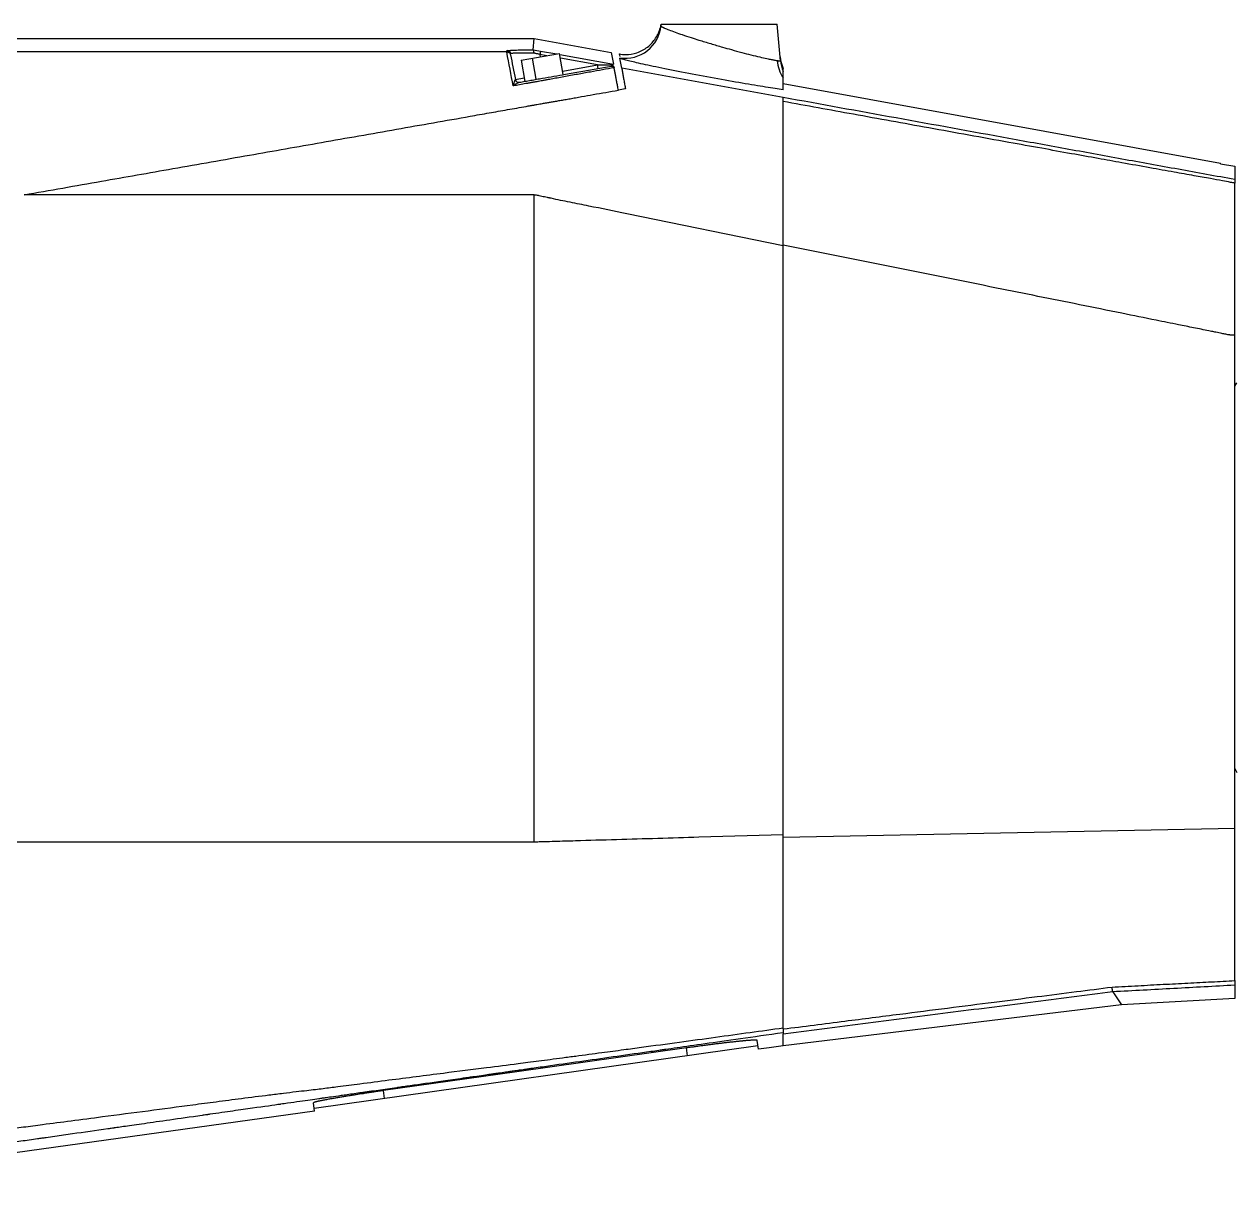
# Model space of a CAD drawing. Header units: millimetres. Extents: x -193 to 542, y 0 to 978.
# Drawn here: x 118.3 to 288.5, y 801.6 to 967.1 of the extents above; entities that cross this region are included whole.
import ezdxf

# ---------------------------------------------------------------- set-up
doc = ezdxf.new("R2010")
doc.units = ezdxf.units.MM

msp = doc.modelspace()

# ---------------------------------------------------------------- linework, layer by layer
at = {"color": 7, "linetype": 'Continuous', "lineweight": 25}
for p, q in [((207.81, 966.89), (207.83, 967.1)), ((207.83, 967.1), (224.17, 967.1)), ((224.62, 961.96), (224.17, 967.1)), ((12, 965.1), (190, 965.1)), ((189.86, 963.51), (190, 965.1)), ((190, 965.1), (200.81, 963.14)), ((186.13, 963.2), (186.18, 963.2)), ((186.18, 963.2), (186.15, 963.35)), ((188.15, 962.02), (193.57, 962.97)), ((188.15, 962.02), (188.67, 959.06)), ((190.29, 959.35), (189.77, 962.3)), ((190.8, 962.84), (190.86, 962.5)), ((191.79, 962.66), (190.8, 962.84)), ((190.89, 963.32), (193.19, 962.91)), ((194.09, 960.02), (193.57, 962.97)), ((193.59, 962.83), (201.13, 961.46)), ((198.9, 961.37), (193.69, 962.32)), ((200.81, 963.14), (201.13, 961.46)), ((201.96, 962.93), (202.02, 962.56)), ((201.96, 962.93), (201.98, 962.92)), ((201.97, 962.84), (201.98, 962.92)), ((202.31, 960.93), (202.06, 962.31)), ((194.01, 960.5), (198.9, 961.37)), ((198.99, 960.88), (198.9, 961.37)), ((200.85, 961.21), (201.17, 961.27)), ((225, 956.81), (202.31, 960.93)), ((187.35, 959.33), (188.59, 959.55)), ((225, 958.74), (286.5, 947.55)), ((286.5, 947.47), (286.5, 947.55)), ((286.5, 947.47), (288.5, 947.11)), ((288.5, 947.11), (288.5, 945.3)), ((170.11, 943.1), (118.29, 943.1)), ((170.63, 943.1), (170.11, 943.1)), ((189.7, 943.1), (170.63, 943.1)), ((190, 852.11), (190, 943.08)), ((225, 935.92), (203, 940.43)), ((225, 852.78), (225, 936.04)), ((288.5, 854.03), (288.5, 923.37)), ((288.5, 916.21), (288.79, 916.67)), ((288.5, 862.4), (288.79, 861.84)), ((213.16, 852.79), (225, 853.12)), ((225, 852.78), (288.5, 854.03)), ((86.73, 852.1), (186.62, 852.1)), ((186.62, 852.1), (190, 852.11)), ((271.35, 831), (272.57, 829.2)), ((288.5, 831.93), (288.5, 830.07)), ((272.57, 829.2), (225, 823.42)), ((288.5, 830.07), (272.57, 829.2)), ((221.52, 822.94), (221.35, 824.17)), ((225, 823.44), (225, 825.07)), ((221.46, 823.39), (159.07, 814.62)), ((211.55, 822), (211.4, 823.11)), ((168.97, 816.01), (168.82, 817.11)), ((159.12, 814.24), (158.96, 815.39))]:
    msp.add_line(p, q, dxfattribs=at)
at = {"color": 7, "linetype": 'Continuous', "lineweight": 25, "flags": 128}
for points in [[(211.4, 823.11), (187.55, 819.75), (168.82, 817.11)], [(225, 823.42), (223.05, 823.15), (221.52, 822.94)], [(159.12, 814.24), (104.16, 806.58), (68.51, 801.62)]]:
    msp.add_lwpolyline(points, dxfattribs=at)
at = {"color": 7, "linetype": 'Continuous', "lineweight": 25}
for centre, radius, start, end in [((202.83, 967.32), 5, 261.0695, 354.9808), ((186.23, 962.89), 0.497, 10.5563, 89.1283), ((186.16, 962.85), 0.5, 11.0136, 90.0288), ((212.33, 959.04), 21.86, 168.6981, 169.9862), ((229.29, 962.36), 5.14, 184.157, 213.2553), ((229.6, 962.4), 4.99, 185.0002, 202.925), ((187.82, 959.41), 0.491, 194.7427, 279.2408), ((187.84, 959.42), 0.5, 191, 280)]:
    msp.add_arc(centre, radius, start, end, dxfattribs=at)
for points in [[(207.82, 967.04), (207.81, 966.89), (207.79, 966.75), (207.76, 966.6)], [(207.71, 966.6), (207.73, 966.6), (207.75, 966.6), (207.76, 966.6)], [(186.15, 963.35), (186.15, 963.36), (186.18, 963.37), (186.24, 963.38)], [(189.86, 963.51), (189.86, 963.51), (189.86, 963.51), (189.86, 963.51)], [(189.86, 963.51), (190.2, 963.45), (190.54, 963.39), (190.89, 963.32)], [(186.13, 963.2), (183.67, 963.2), (181.2, 963.2), (178.73, 963.2)], [(187.05, 958.42), (186.75, 960), (186.45, 961.52), (186.13, 963.2)], [(186.67, 962.81), (186.89, 961.67), (187.12, 960.51), (187.35, 959.33)], [(201.98, 962.92), (202.27, 962.87), (202.57, 962.84), (202.87, 962.84)], [(224.58, 962.51), (224.62, 961.97), (224.76, 961.42), (225, 960.89)], [(225, 960.45), (225, 960.6), (225, 960.74), (225, 960.89)], [(187.34, 959.29), (187.35, 959.3), (187.35, 959.32), (187.35, 959.33)], [(202.82, 958), (202.49, 957.95), (202.17, 957.89), (201.84, 957.83)], [(288.5, 923.37), (288.5, 931.99), (288.5, 940.68), (288.5, 944.76)], [(190, 943.08), (189.9, 943.09), (189.8, 943.1), (189.7, 943.1)], [(190.23, 943.05), (190.15, 943.06), (190.08, 943.07), (190, 943.08)], [(225, 942.03), (225, 942.07), (225, 942.1), (225, 942.13)], [(288.5, 832.58), (288.5, 836.5), (288.5, 842.45), (288.5, 854.03)], [(225, 842.55), (225, 842.62), (225, 842.69), (225, 842.77)], [(225, 834.68), (225, 834.7), (225, 834.72), (225, 834.74)]]:
    msp.add_open_spline(points, degree=3, dxfattribs=at)
for points, knots in [([(207.81, 966.89), (207.81, 966.88), (207.81, 966.87), (207.82, 966.85), (207.85, 966.82), (207.88, 966.79), (207.93, 966.76), (207.99, 966.73), (208.06, 966.69), (208.13, 966.65), (208.23, 966.61), (208.45, 966.5), (208.92, 966.31), (209.77, 965.99), (210.83, 965.62), (211.97, 965.25), (213.31, 964.82), (214.79, 964.37), (216.34, 963.91), (217.82, 963.5), (219.16, 963.13), (220.51, 962.78), (221.71, 962.49), (222.53, 962.3), (223.03, 962.19), (223.31, 962.14), (223.57, 962.09), (223.8, 962.05), (224, 962.01), (224.12, 962), (224.17, 961.99)], [0, 0, 0, 0, 0.012222, 0.02451, 0.036866, 0.049291, 0.061788, 0.074359, 0.087004, 0.099726, 0.112526, 0.125405, 0.186018, 0.250431, 0.309361, 0.375424, 0.426147, 0.500361, 0.572062, 0.625253, 0.690845, 0.750114, 0.814193, 0.874964, 0.896214, 0.917295, 0.93821, 0.958964, 0.979559, 1, 1, 1, 1]), ([(202.87, 962.84), (203.38, 962.84), (203.92, 962.92), (204.97, 963.27), (205.48, 963.54), (206.39, 964.24), (206.77, 964.67), (207.37, 965.6), (207.59, 966.11), (207.71, 966.6)], [0, 0, 0, 0, 0.25, 0.25, 0.5, 0.5, 0.75, 0.75, 1, 1, 1, 1]), ([(186.24, 963.38), (186.32, 963.4), (186.47, 963.41), (186.89, 963.44), (187.17, 963.45), (187.82, 963.48), (188.2, 963.49), (189.01, 963.5), (189.44, 963.51), (189.86, 963.51)], [0, 0, 0, 0, 0.25, 0.25, 0.5, 0.5, 0.75, 0.75, 1, 1, 1, 1]), ([(189.86, 963.51), (189.86, 963.51), (189.87, 963.5), (189.88, 963.48), (189.89, 963.45), (189.9, 963.41), (189.91, 963.35), (189.92, 963.23), (189.92, 963.12), (189.91, 963.04)], [0, 0, 0, 0, 0.0958538, 0.1948791, 0.2961924, 0.3987746, 0.5015306, 0.6720897, 1, 1, 1, 1]), ([(170.97, 963.2), (161.73, 963.19), (152.48, 963.2), (133.98, 963.2), (124.73, 963.2), (115.48, 963.2)], [0, 0, 0, 0, 0.5, 0.5, 1, 1, 1, 1]), ([(178.73, 963.2), (177.61, 963.2), (175.03, 963.2), (172.44, 963.2), (170.97, 963.2)], [0, 0, 0, 0, 0.431668, 1, 1, 1, 1]), ([(186.18, 963.2), (186.21, 963.2), (186.25, 963.2), (186.32, 963.18), (186.39, 963.16), (186.45, 963.13), (186.53, 963.07), (186.62, 962.97), (186.65, 962.87), (186.67, 962.81)], [0, 0, 0, 0, 0.088995, 0.183213, 0.283128, 0.389138, 0.501574, 0.70862, 1, 1, 1, 1]), ([(186.72, 962.98), (186.71, 962.98), (186.68, 962.97), (186.66, 962.96), (186.65, 962.96), (186.65, 962.95), (186.65, 962.95)], [0, 0, 0, 0, 0.249314, 0.49907, 0.749291, 1, 1, 1, 1]), ([(189.91, 963.04), (189.85, 963.04), (189.71, 963.04), (189.52, 963.04), (189.33, 963.04), (189.15, 963.04), (188.98, 963.04), (188.81, 963.04), (188.65, 963.04), (188.49, 963.04), (188.35, 963.04), (188.21, 963.04), (188.08, 963.04), (187.95, 963.04), (187.77, 963.04), (187.55, 963.03), (187.31, 963.02), (187.11, 963.01), (186.94, 963), (186.81, 962.99), (186.75, 962.98), (186.72, 962.98)], [0, 0, 0, 0, 0.042885, 0.085039, 0.126463, 0.167157, 0.207122, 0.246359, 0.284867, 0.322649, 0.359704, 0.396034, 0.43164, 0.466522, 0.500682, 0.586214, 0.670787, 0.754427, 0.837158, 0.919007, 1, 1, 1, 1]), ([(190.8, 962.84), (190.73, 962.86), (190.6, 962.89), (190.41, 962.93), (190.23, 962.97), (190.07, 963), (189.96, 963.03), (189.91, 963.04)], [0, 0, 0, 0, 0.229116, 0.443685, 0.643695, 0.829136, 1, 1, 1, 1]), ([(225, 957.88), (224.31, 957.98), (223.48, 958.11), (221.55, 958.41), (220.44, 958.6), (218.01, 959.01), (216.68, 959.25), (213.95, 959.74), (212.55, 960), (209.89, 960.52), (208.63, 960.77), (206.41, 961.23), (205.46, 961.44), (203.91, 961.79), (203.32, 961.94), (202.47, 962.17), (202.2, 962.25), (202.06, 962.31)], [0, 0, 0, 0, 0.125, 0.125, 0.25, 0.25, 0.375, 0.375, 0.5, 0.5, 0.625, 0.625, 0.75, 0.75, 0.875, 0.875, 1, 1, 1, 1]), ([(224.17, 961.99), (224.2, 961.99), (224.25, 961.98), (224.31, 961.97), (224.38, 961.96), (224.45, 961.95), (224.52, 961.94), (224.58, 961.93), (224.62, 961.94), (224.62, 961.95), (224.62, 961.96)], [0, 0, 0, 0, 0.083658, 0.167335, 0.251031, 0.376213, 0.500827, 0.674703, 0.841062, 1, 1, 1, 1]), ([(201.23, 960.97), (200.69, 960.88), (199.59, 960.68), (197.87, 960.37), (196.05, 960.04), (194.49, 959.76), (193.25, 959.53), (192.52, 959.4), (191.95, 959.3), (191.48, 959.21), (191.04, 959.13), (190.67, 959.06), (190.39, 959.02), (190.2, 958.98), (190.03, 958.95), (189.89, 958.93), (189.63, 958.88), (189.28, 958.82), (188.68, 958.71), (187.94, 958.58), (187.34, 958.47), (187.05, 958.42)], [0, 0, 0, 0, 0.113761, 0.235108, 0.363909, 0.500056, 0.566865, 0.625076, 0.655593, 0.687576, 0.723471, 0.75007, 0.765727, 0.781319, 0.790631, 0.801025, 0.812548, 0.843786, 0.875033, 0.937516, 1, 1, 1, 1]), ([(187.89, 958.93), (188.17, 958.97), (188.44, 959.02), (188.98, 959.12), (189.26, 959.17), (189.66, 959.24), (189.8, 959.26), (190.07, 959.31), (190.2, 959.33), (190.61, 959.41), (190.88, 959.45), (192.23, 959.69), (193.31, 959.88), (196.55, 960.45), (198.7, 960.83), (200.85, 961.21)], [0, 0, 0, 0, 0.0625, 0.0625, 0.125, 0.125, 0.15625, 0.15625, 0.1875, 0.1875, 0.25, 0.25, 0.5, 0.5, 1, 1, 1, 1]), ([(198.9, 961.37), (199.04, 961.37), (199.29, 961.37), (199.64, 961.37), (199.93, 961.37), (200.23, 961.37), (200.55, 961.37), (200.87, 961.37), (201.06, 961.37), (201.15, 961.37)], [0, 0, 0, 0, 0.179446, 0.333431, 0.461959, 0.565034, 0.738753, 0.883678, 1, 1, 1, 1]), ([(200.85, 961.21), (200.85, 961.21), (200.85, 961.21), (200.86, 961.21), (200.89, 961.2), (200.92, 961.19), (200.98, 961.18), (201.07, 961.16), (201.15, 961.15), (201.2, 961.14)], [0, 0, 0, 0, 0.091222, 0.18115, 0.276025, 0.381214, 0.500698, 0.726273, 1, 1, 1, 1]), ([(201.2, 961.14), (201.2, 961.12), (201.2, 961.09), (201.22, 961.03), (201.22, 960.99), (201.23, 960.97)], [0, 0, 0, 0, 0.334982, 0.666153, 1, 1, 1, 1]), ([(201.84, 957.83), (201.8, 958.03), (201.72, 958.42), (201.61, 958.98), (201.51, 959.52), (201.41, 960.03), (201.32, 960.51), (201.26, 960.82), (201.23, 960.97)], [0, 0, 0, 0, 0.185936, 0.363926, 0.534261, 0.697074, 0.85236, 1, 1, 1, 1]), ([(202.31, 960.93), (202.34, 960.76), (202.4, 960.39), (202.5, 959.84), (202.6, 959.25), (202.71, 958.64), (202.79, 958.22), (202.82, 958)], [0, 0, 0, 0, 0.184362, 0.376487, 0.576338, 0.784058, 1, 1, 1, 1]), ([(225, 959.55), (225, 959.6), (225, 959.71), (225, 959.87), (225, 960.01), (225, 960.15), (225, 960.27), (225, 960.37), (225, 960.43), (225, 960.44), (225, 960.45)], [0, 0, 0, 0, 0.126386, 0.250179, 0.376453, 0.499315, 0.639075, 0.76813, 0.887959, 1, 1, 1, 1]), ([(187.05, 958.42), (187.06, 958.46), (187.08, 958.55), (187.14, 958.72), (187.19, 958.89), (187.25, 959.04), (187.28, 959.14), (187.31, 959.21), (187.33, 959.26), (187.34, 959.28), (187.34, 959.29)], [0, 0, 0, 0, 0.1027, 0.250234, 0.499936, 0.64408, 0.761208, 0.853003, 0.932351, 1, 1, 1, 1]), ([(187.89, 958.93), (187.88, 958.92), (187.86, 958.92), (187.82, 958.9), (187.78, 958.88), (187.71, 958.85), (187.62, 958.8), (187.47, 958.71), (187.3, 958.6), (187.15, 958.5), (187.07, 958.44), (187.05, 958.42)], [0, 0, 0, 0, 0.050394, 0.10727, 0.17105, 0.241999, 0.358359, 0.500113, 0.750277, 0.909894, 1, 1, 1, 1]), ([(225, 957.88), (225, 957.88), (225, 957.88), (225, 957.89), (225, 957.89), (225, 957.91), (225, 957.95), (225, 958.08), (225, 958.4), (225, 958.92), (225, 959.34), (225, 959.55)], [0, 0, 0, 0, 0.0078456, 0.0157166, 0.0314407, 0.0628235, 0.1253709, 0.2499087, 0.4987251, 0.7492277, 1, 1, 1, 1]), ([(118.29, 943.1), (121.91, 943.74), (128.88, 944.97), (139.43, 946.83), (149.76, 948.65), (160.23, 950.49), (170.58, 952.32), (178.43, 953.7), (183.63, 954.62), (185.81, 955.01), (187.55, 955.31), (188.52, 955.48), (189.17, 955.6), (189.46, 955.65), (189.72, 955.69), (189.94, 955.73), (190.15, 955.77), (190.44, 955.82), (190.78, 955.88), (191.14, 955.95), (191.51, 956.01), (191.93, 956.09), (192.45, 956.18), (193.02, 956.27), (193.64, 956.38), (194.32, 956.5), (195.05, 956.63), (195.83, 956.77), (196.92, 956.96), (198.93, 957.32), (200.66, 957.62), (201.84, 957.83)], [0, 0, 0, 0, 0.129692, 0.25001, 0.378727, 0.50002, 0.62578, 0.750029, 0.781634, 0.812526, 0.828238, 0.843771, 0.847567, 0.851583, 0.854188, 0.856795, 0.85939, 0.862022, 0.867198, 0.871608, 0.875006, 0.880578, 0.886771, 0.893601, 0.901079, 0.909206, 0.917982, 0.927406, 0.937483, 0.957241, 1, 1, 1, 1]), ([(225, 956.84), (235.58, 954.92), (246.17, 953), (259.4, 950.59), (262.04, 950.11), (267.33, 949.15), (269.98, 948.66), (275.27, 947.7), (277.92, 947.22), (281.89, 946.5), (283.21, 946.26), (285.85, 945.78), (287.18, 945.54), (288.5, 945.3)], [0, 0, 0, 0, 0.5, 0.5, 0.625, 0.625, 0.75, 0.75, 0.875, 0.875, 0.9375, 0.9375, 1, 1, 1, 1]), ([(225, 942.13), (225, 942.68), (225, 943.71), (225, 945.18), (225, 946.5), (225, 947.68), (225, 948.75), (225, 949.87), (225, 951.05), (225, 952.3), (225, 953.49), (225, 954.63), (225, 955.74), (225, 956.45), (225, 956.81)], [0, 0, 0, 0, 0.108922, 0.20629, 0.293709, 0.372539, 0.44391, 0.508754, 0.598573, 0.683778, 0.765567, 0.844975, 0.922879, 1, 1, 1, 1]), ([(288.5, 944.76), (288.31, 944.79), (287.73, 944.89), (286.59, 945.1), (284.88, 945.41), (282.61, 945.82), (279.78, 946.32), (276.39, 946.93), (272.83, 947.57), (269.14, 948.24), (265.38, 948.91), (261.21, 949.67), (254.52, 950.88), (245.7, 952.47), (235.12, 954.39), (228.29, 955.63), (225, 956.23)], [0, 0, 0, 0, 0.009137, 0.027136, 0.053993, 0.089708, 0.134281, 0.187711, 0.249999, 0.302568, 0.361758, 0.427568, 0.499999, 0.67768, 0.844346, 1, 1, 1, 1]), ([(288.5, 945.3), (288.5, 945.3), (288.5, 945.29), (288.5, 945.27), (288.5, 945.24), (288.5, 945.2), (288.5, 945.14), (288.5, 945.04), (288.5, 944.91), (288.5, 944.81), (288.5, 944.76)], [0, 0, 0, 0, 0.1, 0.198832, 0.297642, 0.397574, 0.499734, 0.665671, 0.830657, 1, 1, 1, 1]), ([(191.06, 942.88), (190.95, 942.91), (190.74, 942.96), (190.47, 943.02), (190.3, 943.04), (190.23, 943.05)], [0, 0, 0, 0, 0.416832, 0.750022, 1, 1, 1, 1]), ([(191.81, 942.73), (191.69, 942.75), (191.44, 942.8), (191.19, 942.85), (191.06, 942.88)], [0, 0, 0, 0, 0.481962, 1, 1, 1, 1]), ([(192.38, 942.61), (192.33, 942.62), (192.23, 942.65), (192.09, 942.68), (191.96, 942.7), (191.86, 942.72), (191.81, 942.73)], [0, 0, 0, 0, 0.303919, 0.499983, 0.727907, 1, 1, 1, 1]), ([(203, 940.43), (201.23, 940.8), (199.46, 941.16), (196.8, 941.7), (195.92, 941.88), (194.15, 942.24), (193.26, 942.41), (192.38, 942.61)], [0, 0, 0, 0, 0.5, 0.5, 0.75, 0.75, 1, 1, 1, 1]), ([(225, 936.04), (225, 936.58), (225, 937.62), (225, 939.16), (225, 940.62), (225, 941.57), (225, 942.03)], [0, 0, 0, 0, 0.2671497, 0.5228543, 0.7671311, 1, 1, 1, 1]), ([(288.5, 923.37), (288.41, 923.37), (288.24, 923.38), (288.03, 923.38), (287.85, 923.38), (287.7, 923.4), (287.5, 923.44), (287.26, 923.49), (286.98, 923.54), (286.65, 923.61), (286.27, 923.69), (285.89, 923.76), (285.42, 923.86), (284.38, 924.07), (282.71, 924.4), (280.25, 924.9), (276.88, 925.58), (272.24, 926.52), (264.76, 928.03), (248.89, 931.23), (235, 934.03), (225, 936.04)], [0, 0, 0, 0, 0.003964, 0.007934, 0.010005, 0.012314, 0.014869, 0.019302, 0.023735, 0.028167, 0.03496, 0.041753, 0.045951, 0.057301, 0.090852, 0.12453, 0.173984, 0.249857, 0.343905, 0.527294, 1, 1, 1, 1]), ([(190, 852.11), (190.22, 852.12), (190.71, 852.13), (191.67, 852.15), (192.9, 852.19), (194.34, 852.23), (197.24, 852.32), (203.51, 852.5), (209.3, 852.67), (213.16, 852.79)], [0, 0, 0, 0, 0.029086, 0.062501, 0.125001, 0.187501, 0.250001, 0.500001, 1, 1, 1, 1]), ([(225, 842.77), (225, 843.09), (225, 843.72), (225, 844.66), (225, 845.59), (225, 846.52), (225, 847.44), (225, 848.35), (225, 849.25), (225, 850.14), (225, 851.03), (225, 851.91), (225, 852.49), (225, 852.78)], [0, 0, 0, 0, 0.09563, 0.190278, 0.283955, 0.376675, 0.468448, 0.55929, 0.649212, 0.73823, 0.826357, 0.913609, 1, 1, 1, 1]), ([(225, 834.74), (225, 835.05), (225, 835.69), (225, 836.68), (225, 837.72), (225, 838.82), (225, 840), (225, 841.24), (225, 842.1), (225, 842.55)], [0, 0, 0, 0, 0.120896, 0.248071, 0.382059, 0.523477, 0.673041, 0.831571, 1, 1, 1, 1]), ([(225, 834.74), (225, 835.06), (225, 835.7), (225, 836.66), (225, 837.59), (225, 838.88), (225, 840.52), (225, 841.87), (225, 842.55)], [0, 0, 0, 0, 0.125019, 0.2478, 0.368349, 0.486676, 0.741124, 1, 1, 1, 1]), ([(225, 825.78), (225, 826.35), (225, 827.28), (225, 828.75), (225, 830.17), (225, 831.73), (225, 833.22), (225, 834.2), (225, 834.68)], [0, 0, 0, 0, 0.191829, 0.316079, 0.497957, 0.672651, 0.839992, 1, 1, 1, 1]), ([(271.25, 831.68), (272.46, 831.74), (274.86, 831.87), (278.41, 832.06), (281.86, 832.24), (285.21, 832.41), (287.42, 832.52), (288.5, 832.58)], [0, 0, 0, 0, 0.211385, 0.417079, 0.617079, 0.811386, 1, 1, 1, 1]), ([(288.5, 832.58), (288.5, 832.55), (288.5, 832.49), (288.5, 832.4), (288.5, 832.31), (288.5, 832.21), (288.5, 832.12), (288.5, 832.04), (288.5, 831.98), (288.5, 831.94), (288.5, 831.94), (288.5, 831.93)], [0, 0, 0, 0, 0.083172, 0.166136, 0.249691, 0.374334, 0.499288, 0.623935, 0.749197, 0.874514, 1, 1, 1, 1]), ([(225, 825.78), (227.89, 826.15), (233.36, 826.85), (241.06, 827.83), (248.06, 828.72), (254.49, 829.54), (260.53, 830.31), (266.06, 831.01), (269.57, 831.46), (271.25, 831.68)], [0, 0, 0, 0, 0.187702, 0.354361, 0.499999, 0.641423, 0.771896, 0.89142, 1, 1, 1, 1]), ([(271.35, 831), (269.42, 830.75), (267.49, 830.51), (263.63, 830.01), (261.69, 829.76), (255.9, 829.02), (252.04, 828.53), (240.45, 827.05), (232.73, 826.06), (225, 825.07)], [0, 0, 0, 0, 0.125, 0.125, 0.25, 0.25, 0.5, 0.5, 1, 1, 1, 1]), ([(271.35, 831), (271.35, 831), (271.34, 831.02), (271.33, 831.09), (271.32, 831.13), (271.31, 831.26), (271.29, 831.33), (271.27, 831.5), (271.26, 831.59), (271.25, 831.68)], [0, 0, 0, 0, 0.25, 0.25, 0.5, 0.5, 0.75, 0.75, 1, 1, 1, 1]), ([(288.5, 831.93), (285.64, 831.78), (282.78, 831.62), (277.07, 831.31), (274.21, 831.16), (271.35, 831)], [0, 0, 0, 0, 0.5, 0.5, 1, 1, 1, 1]), ([(74.79, 805.77), (75.6, 805.89), (77.22, 806.14), (79.64, 806.51), (82.02, 806.87), (84.37, 807.22), (86.68, 807.57), (88.96, 807.9), (91.19, 808.23), (93.38, 808.55), (95.51, 808.86), (97.58, 809.16), (99.6, 809.45), (101.57, 809.73), (103.48, 810.01), (105.33, 810.27), (107.13, 810.53), (108.88, 810.77), (110.23, 810.96), (111.07, 811.08), (111.52, 811.14), (111.91, 811.2), (112.33, 811.25), (112.66, 811.29), (112.91, 811.31), (113.16, 811.34), (113.5, 811.39), (114.03, 811.45), (114.74, 811.55), (116.15, 811.73), (118.21, 812), (121.31, 812.41), (125.02, 812.89), (129.97, 813.54), (135.68, 814.28), (141, 814.99), (145.37, 815.57), (148.94, 816.03), (152.09, 816.43), (154.65, 816.75), (156.42, 816.96), (157.92, 817.14), (159.19, 817.28), (160.65, 817.46), (162.72, 817.73), (165.81, 818.12), (170.76, 818.76), (176.71, 819.52), (182.77, 820.29), (186.72, 820.79), (189.16, 821.1), (190.67, 821.3), (192.29, 821.51), (194.02, 821.74), (196.44, 822.06), (199.31, 822.44), (202.4, 822.85), (206.03, 823.34), (210.33, 823.92), (215.43, 824.62), (220.29, 825.29), (223.46, 825.73), (225, 825.94)], [0, 0, 0, 0, 0.016525, 0.03283, 0.048904, 0.064738, 0.080319, 0.095638, 0.110661, 0.125347, 0.139665, 0.153603, 0.167165, 0.180354, 0.193171, 0.205621, 0.217705, 0.229425, 0.240784, 0.2447, 0.246371, 0.249779, 0.252593, 0.254811, 0.256425, 0.257486, 0.259772, 0.263281, 0.268013, 0.273967, 0.291192, 0.309151, 0.335643, 0.365053, 0.407652, 0.449322, 0.471015, 0.494677, 0.520303, 0.533792, 0.545519, 0.555488, 0.563699, 0.570707, 0.584455, 0.604934, 0.632131, 0.683089, 0.72324, 0.752621, 0.76183, 0.771807, 0.782551, 0.794063, 0.806344, 0.83076, 0.851211, 0.8677, 0.90309, 0.936934, 0.969236, 1, 1, 1, 1]), ([(225, 825.78), (225, 825.75), (225, 825.69), (225, 825.6), (225, 825.53), (225, 825.47), (225, 825.41), (225, 825.37), (225, 825.33), (225, 825.3), (225, 825.25), (225, 825.19), (225, 825.12), (225, 825.08), (225, 825.08), (225, 825.07)], [0, 0, 0, 0, 0.079619, 0.154394, 0.223617, 0.286724, 0.343288, 0.393005, 0.435675, 0.471175, 0.499443, 0.632154, 0.760671, 0.883622, 1, 1, 1, 1]), ([(225, 825.25), (220.66, 824.63), (215.18, 823.85), (210.58, 823.2), (208.93, 822.96), (208.36, 822.88), (208.26, 822.86), (208.21, 822.86), (208.19, 822.86), (208.19, 822.85), (208.18, 822.85), (208.16, 822.85), (207.94, 822.82), (207.35, 822.73), (203.64, 822.21), (198.56, 821.48), (193.09, 820.71), (190.56, 820.35), (189.53, 820.2), (189.27, 820.16), (189.21, 820.15), (189.19, 820.15), (189.19, 820.15), (189.18, 820.15), (189.13, 820.14), (188.92, 820.11), (188.48, 820.05), (188.01, 819.98), (187.89, 819.97), (187.84, 819.96), (187.81, 819.95), (187.75, 819.95), (187.56, 819.92), (187.11, 819.86), (186.75, 819.8), (186.55, 819.78), (186.51, 819.77), (186.48, 819.77), (186.47, 819.76), (186.45, 819.76), (186.37, 819.75), (185.97, 819.69), (185.41, 819.61), (184.87, 819.54), (184.65, 819.5), (184.57, 819.49), (184.54, 819.49), (184.53, 819.49), (184.53, 819.49), (184.53, 819.49), (184.52, 819.49), (184.49, 819.48), (184.32, 819.46), (183.66, 819.37), (182.36, 819.18), (180.94, 818.98), (180.52, 818.92), (180.31, 818.89), (180.25, 818.88), (180.13, 818.86), (179.57, 818.78), (177.11, 818.43), (174.23, 818.02), (172.07, 817.72), (171.25, 817.6), (171, 817.56), (170.9, 817.55), (170.85, 817.54), (170.84, 817.54), (170.81, 817.54), (170.77, 817.53), (170.28, 817.46), (168.94, 817.27), (167.6, 817.08), (166.7, 816.95), (166.65, 816.95), (166.65, 816.94), (166.63, 816.94), (166.61, 816.94), (166.57, 816.93), (166.48, 816.92), (166.2, 816.88), (165.57, 816.79), (164.3, 816.61), (162.17, 816.31), (160.86, 816.12), (160.37, 816.05), (160.26, 816.04), (160.22, 816.03), (160.21, 816.03), (160.2, 816.03), (160.19, 816.03), (160.19, 816.03), (160.04, 816), (159.21, 815.89), (157.67, 815.66), (155.66, 815.38), (154.68, 815.24), (154.33, 815.19), (154.29, 815.18), (154.26, 815.18), (154.22, 815.17), (154.12, 815.16), (153.9, 815.13), (152.58, 814.94), (150.17, 814.6), (146.67, 814.1), (144.91, 813.85), (144.21, 813.75), (144.08, 813.73), (144.03, 813.72), (144, 813.72), (143.98, 813.71), (143.96, 813.71), (143.73, 813.68), (143.09, 813.59), (139.23, 813.04), (136.37, 812.63), (133.47, 812.22), (132.26, 812.04), (131.32, 811.91), (131, 811.86), (130.93, 811.85), (130.91, 811.85), (130.9, 811.85), (130.89, 811.85), (130.87, 811.85), (130.81, 811.84), (130.53, 811.8), (128.59, 811.52), (125.89, 811.14), (123.01, 810.72), (121.67, 810.53), (121.16, 810.46), (120.96, 810.43), (120.85, 810.42), (120.56, 810.38), (119.59, 810.24), (118.22, 810.04), (116.96, 809.86), (116.43, 809.79), (116.28, 809.76), (116.18, 809.75), (116.13, 809.74), (115.9, 809.71), (115.33, 809.63), (114.58, 809.52), (114.01, 809.44), (113.82, 809.41), (113.8, 809.41), (113.8, 809.41), (113.77, 809.41), (113.71, 809.4), (113.59, 809.38), (113.39, 809.35), (113.28, 809.34), (113.24, 809.33), (113.24, 809.33), (113.23, 809.33), (113.2, 809.32), (113.16, 809.32), (113.06, 809.3), (112.97, 809.29), (112.91, 809.28), (112.89, 809.28), (112.89, 809.28), (112.89, 809.28), (112.87, 809.28), (112.8, 809.27), (112.56, 809.23), (112.17, 809.17), (111.81, 809.12), (111.77, 809.12), (111.76, 809.11), (111.75, 809.11), (111.74, 809.11), (111.72, 809.11), (111.64, 809.1), (111.48, 809.07), (109.83, 808.83), (107.38, 808.48), (104.47, 808.05), (102.97, 807.83), (102.27, 807.73), (101.98, 807.69), (101.91, 807.68), (101.89, 807.68), (101.89, 807.68), (101.89, 807.68), (101.88, 807.68), (101.87, 807.67), (101.83, 807.67), (101.19, 807.57), (100.07, 807.41), (97.83, 807.08), (96.55, 806.9), (94.78, 806.64), (93.82, 806.5), (93.38, 806.44), (93.23, 806.41), (93.21, 806.41), (93.2, 806.41), (93.18, 806.41), (93.15, 806.4), (93.06, 806.39), (86.76, 805.47), (80.91, 804.62), (75.54, 803.83)], [0, 0, 0, 0, 0.0625, 0.09375, 0.109375, 0.111328, 0.112305, 0.112793, 0.112793, 0.112915, 0.112915, 0.113037, 0.113281, 0.117187, 0.125, 0.1875, 0.21875, 0.234375, 0.238281, 0.239258, 0.239502, 0.239502, 0.239746, 0.239746, 0.240234, 0.242187, 0.246094, 0.24707, 0.247314, 0.247314, 0.247559, 0.247559, 0.248047, 0.25, 0.253906, 0.254883, 0.255371, 0.255371, 0.255615, 0.255615, 0.255859, 0.257812, 0.265625, 0.269531, 0.270508, 0.270996, 0.27124, 0.27124, 0.271301, 0.271301, 0.271362, 0.271484, 0.273437, 0.28125, 0.296875, 0.300781, 0.302734, 0.302734, 0.303711, 0.303711, 0.304687, 0.3125, 0.34375, 0.359375, 0.363281, 0.365234, 0.366211, 0.366211, 0.366455, 0.366455, 0.366699, 0.367187, 0.375, 0.390625, 0.391602, 0.391602, 0.391663, 0.391663, 0.391724, 0.391846, 0.39209, 0.392578, 0.394531, 0.398437, 0.40625, 0.421875, 0.425781, 0.427734, 0.428711, 0.429199, 0.429443, 0.429443, 0.429687, 0.429687, 0.4375, 0.46875, 0.484375, 0.492187, 0.492676, 0.492676, 0.493164, 0.493164, 0.494141, 0.496094, 0.5, 0.53125, 0.546875, 0.554687, 0.555664, 0.556152, 0.556396, 0.556396, 0.556519, 0.556519, 0.556641, 0.558594, 0.5625, 0.59375, 0.59375, 0.609375, 0.617187, 0.619141, 0.619629, 0.619751, 0.619751, 0.619873, 0.619873, 0.620117, 0.621094, 0.625, 0.65625, 0.671875, 0.679687, 0.681641, 0.681641, 0.683594, 0.683594, 0.6875, 0.703125, 0.710937, 0.712891, 0.713867, 0.713867, 0.714844, 0.714844, 0.71875, 0.726562, 0.730469, 0.730591, 0.730591, 0.730713, 0.730713, 0.730957, 0.731445, 0.732422, 0.734375, 0.734619, 0.734619, 0.734863, 0.734863, 0.735352, 0.736328, 0.738281, 0.738525, 0.738525, 0.73877, 0.73877, 0.739258, 0.740234, 0.742187, 0.746094, 0.746338, 0.74646, 0.74646, 0.746521, 0.746521, 0.746582, 0.74707, 0.748047, 0.75, 0.78125, 0.796875, 0.804687, 0.808594, 0.80957, 0.809814, 0.809875, 0.809875, 0.809937, 0.809937, 0.810059, 0.810547, 0.8125, 0.84375, 0.84375, 0.859375, 0.867187, 0.871094, 0.873047, 0.873169, 0.873169, 0.873291, 0.873291, 0.873535, 0.874023, 0.875, 1, 1, 1, 1]), ([(221.35, 824.17), (221.34, 824.17), (221.34, 824.18), (221.32, 824.19), (221.3, 824.2), (221.26, 824.2), (221.21, 824.21), (221.16, 824.21), (221.1, 824.21), (221.03, 824.21), (220.95, 824.21), (220.87, 824.21), (220.78, 824.2), (220.69, 824.2), (220.59, 824.19), (220.49, 824.19), (220.38, 824.18), (220.27, 824.17), (220.15, 824.16), (220.04, 824.16), (219.92, 824.15), (219.79, 824.14), (219.67, 824.12), (219.55, 824.11), (219.42, 824.1), (219.29, 824.09), (219.17, 824.08), (219.04, 824.07), (218.91, 824.05), (218.79, 824.04), (218.66, 824.03), (218.54, 824.02), (218.3, 823.99), (217.92, 823.95), (217.4, 823.89), (216.85, 823.83), (216.29, 823.76), (215.7, 823.69), (215.11, 823.61), (214.5, 823.53), (213.88, 823.45), (213.26, 823.37), (212.64, 823.29), (212.02, 823.2), (211.6, 823.14), (211.4, 823.11)], [0, 0, 0, 0, 0.021029, 0.041732, 0.062107, 0.082155, 0.101876, 0.12127, 0.140336, 0.159076, 0.177489, 0.195574, 0.213332, 0.230764, 0.247868, 0.264645, 0.281095, 0.297218, 0.313014, 0.328482, 0.343624, 0.358438, 0.372926, 0.387086, 0.400919, 0.414425, 0.427604, 0.440456, 0.452981, 0.465179, 0.477049, 0.488593, 0.49981, 0.543376, 0.5866, 0.62948, 0.672018, 0.714213, 0.756066, 0.797576, 0.838744, 0.879571, 0.920055, 0.960198, 1, 1, 1, 1]), ([(168.82, 817.11), (168.71, 817.09), (168.5, 817.06), (168.18, 817.02), (167.86, 816.97), (167.54, 816.92), (167.22, 816.88), (166.89, 816.83), (166.57, 816.78), (166.25, 816.73), (165.93, 816.68), (165.61, 816.64), (165.3, 816.59), (164.99, 816.54), (164.67, 816.49), (164.37, 816.44), (164.06, 816.39), (163.77, 816.35), (163.47, 816.3), (163.18, 816.25), (162.9, 816.21), (162.62, 816.16), (162.35, 816.11), (162.08, 816.07), (161.7, 816), (161.21, 815.91), (160.64, 815.81), (160.12, 815.71), (159.78, 815.64), (159.57, 815.59), (159.44, 815.56), (159.32, 815.53), (159.2, 815.5), (159.1, 815.47), (159.02, 815.44), (158.97, 815.41), (158.96, 815.4), (158.96, 815.39)], [0, 0, 0, 0, 0.020455, 0.041026, 0.061712, 0.082515, 0.103434, 0.124468, 0.145619, 0.166886, 0.188268, 0.209767, 0.231382, 0.253113, 0.27496, 0.296924, 0.319003, 0.341199, 0.363511, 0.385939, 0.408484, 0.431145, 0.453922, 0.476815, 0.499825, 0.557489, 0.618311, 0.68229, 0.749426, 0.771373, 0.795999, 0.823304, 0.853287, 0.885948, 0.921288, 0.959305, 1, 1, 1, 1])]:
    msp.add_open_spline(points, degree=3, knots=knots, dxfattribs=at)

doc.saveas('drawing.dxf')
